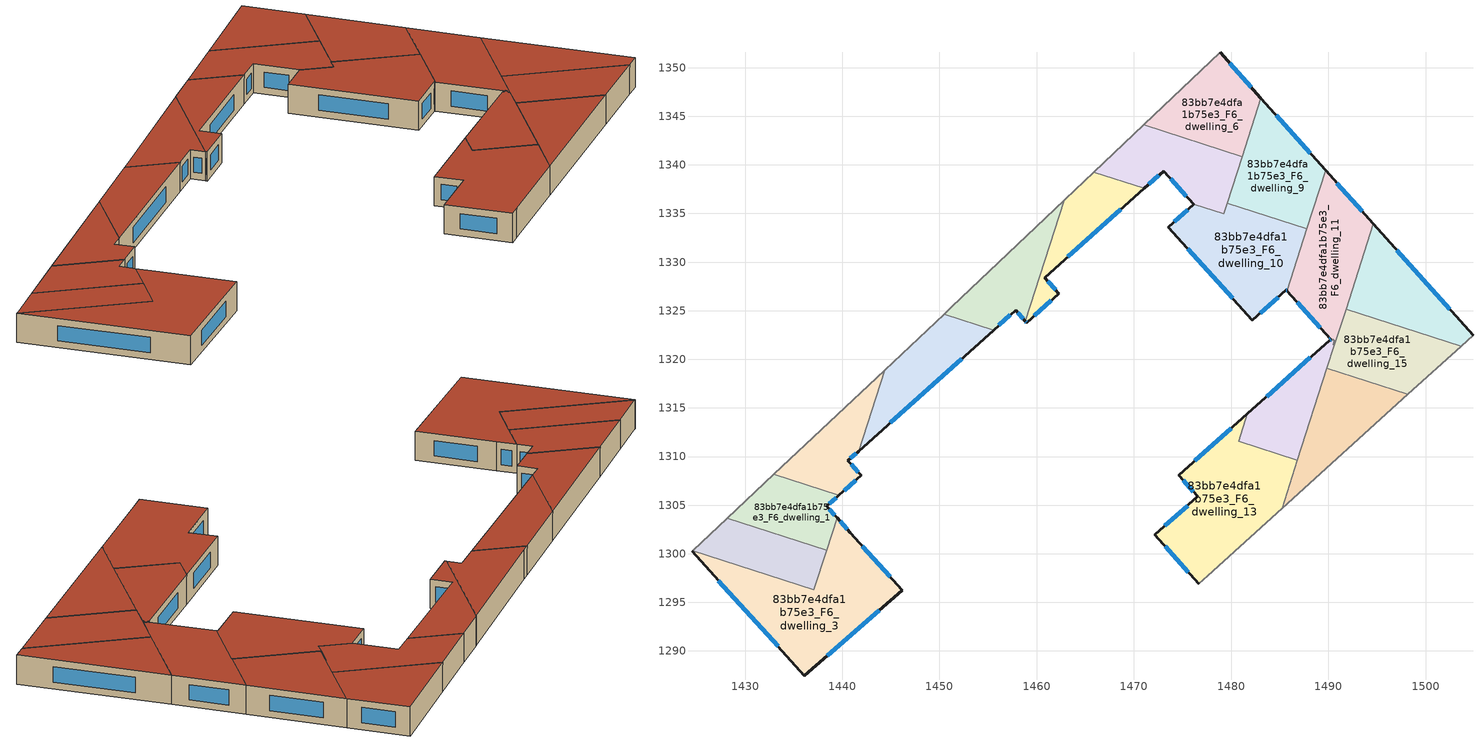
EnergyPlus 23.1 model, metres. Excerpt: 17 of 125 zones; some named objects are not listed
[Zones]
83bb7e4dfa1b75e3_F6_dwelling_0
 floor to 83bb7e4dfa1b75e3_F5_dwelling_0 (EU_floor_Construction): 1444.35,1318.87 1441.67,1310.55 1440.58,1309.58 1441.95,1308.05 1439.66,1306 1432.96,1308.16 z18
 wall outside (EU_wall_Construction): 1439.66,1306 1441.95,1308.05 1440.58,1309.58 1441.67,1310.55 z18:21
 wall to 83bb7e4dfa1b75e3_F6_dwelling_5 (EU_wall_Construction): 1441.67,1310.55 1444.35,1318.87 z18:21
 wall to 83bb7e4dfa1b75e3_F6_dwelling_1 (EU_wall_Construction): 1432.96,1308.16 1439.66,1306 z18:21
 wall adiabatic (EU_wall_Construction): 1444.35,1318.87 1432.96,1308.16 z18:21
 window (EU_Window_Construction): 1440.84,1309.8 1441.42,1310.32 / 1441.63,1308.41 1440.9,1309.22 / 1440.2,1306.48 1441.41,1307.57 z18.7:20.3
 roof outside (EU_roof_Construction): 1441.95,1308.05 1440.58,1309.58 1441.67,1310.55 1444.35,1318.87 1432.96,1308.16 1439.66,1306 z21
83bb7e4dfa1b75e3_F6_dwelling_1
 floor to 83bb7e4dfa1b75e3_F5_dwelling_1 (EU_floor_Construction): 1439.66,1306 1438.39,1304.87 1439.46,1303.68 1438.39,1300.35 1428.15,1303.64 1432.96,1308.16 z18
 wall outside (EU_wall_Construction): 1439.46,1303.68 1438.39,1304.87 1439.66,1306 z18:21
 wall to 83bb7e4dfa1b75e3_F6_dwelling_2 (EU_wall_Construction): 1428.15,1303.64 1438.39,1300.35 z18:21
 wall adiabatic (EU_wall_Construction): 1432.96,1308.16 1428.15,1303.64 z18:21
 wall to 83bb7e4dfa1b75e3_F6_dwelling_3 (EU_wall_Construction): 1438.39,1300.35 1439.46,1303.68 z18:21
 window (EU_Window_Construction): 1438.69,1305.14 1439.36,1305.74 / 1439.21,1303.96 1438.64,1304.59 z18.7:20.3
 roof outside (EU_roof_Construction): 1438.39,1300.35 1439.46,1303.68 1438.39,1304.87 1439.66,1306 1432.96,1308.16 1428.15,1303.64 z21
83bb7e4dfa1b75e3_F6_dwelling_10
 floor to 83bb7e4dfa1b75e3_F5_dwelling_10 (EU_floor_Construction): 1487.79,1333.43 1485.75,1327.07 1485.67,1327.15 1482.18,1324.01 1473.52,1333.61 1476.14,1335.95 1479.24,1334.95 1479.6,1336.07 z18
 wall outside (EU_wall_Construction): 1476.14,1335.95 1473.52,1333.61 1482.18,1324.01 1485.67,1327.15 1485.75,1327.07 z18:21
 wall to 83bb7e4dfa1b75e3_F6_dwelling_9 (EU_wall_Construction): 1487.79,1333.43 1479.6,1336.07 z18:21
 wall to 83bb7e4dfa1b75e3_F6_dwelling_7 (EU_wall_Construction): 1479.6,1336.07 1479.24,1334.95 1476.14,1335.95 z18:21
 wall to 83bb7e4dfa1b75e3_F6_dwelling_11 (EU_wall_Construction): 1485.75,1327.07 1485.76,1327.12 1487.79,1333.43 z18:21
 window (EU_Window_Construction): 1485.69,1327.13 1485.73,1327.09 / 1483,1324.75 1484.85,1326.41 / 1475.55,1331.35 1480.14,1326.26 / 1475.52,1335.4 1474.14,1334.16 z18.7:20.3
 roof outside (EU_roof_Construction): 1485.75,1327.07 1487.79,1333.43 1479.6,1336.07 1479.24,1334.95 1476.14,1335.95 1473.52,1333.61 1482.18,1324.01 1485.67,1327.15 z21
83bb7e4dfa1b75e3_F6_dwelling_11
 floor to 83bb7e4dfa1b75e3_F5_dwelling_11 (EU_floor_Construction): 1489.72,1339.43 1494.64,1333.92 1490.63,1321.43 1490.51,1321.56 1490.62,1321.89 1490.46,1322.06 1490.24,1321.86 1490.14,1321.97 1490.25,1322.07 1485.75,1327.07 1485.76,1327.12 z18
 wall outside (EU_wall_Construction): 1485.75,1327.07 1490.25,1322.07 1490.14,1321.97 / 1494.64,1333.92 1489.72,1339.43 z18:21
 wall to 83bb7e4dfa1b75e3_F6_dwelling_12 (EU_wall_Construction): 1490.14,1321.97 1490.24,1321.86 1490.46,1322.06 1490.62,1321.89 1490.51,1321.56 1490.63,1321.43 z18:21
 wall to 83bb7e4dfa1b75e3_F6_dwelling_14 (EU_wall_Construction): 1491.83,1325.17 1494.64,1333.92 z18:21
 wall to 83bb7e4dfa1b75e3_F6_dwelling_15 (EU_wall_Construction): 1490.63,1321.43 1491.83,1325.17 z18:21
 wall to 83bb7e4dfa1b75e3_F6_dwelling_9 (EU_wall_Construction): 1489.72,1339.43 1487.79,1333.44 z18:21
 window (EU_Window_Construction): 1490.23,1322.05 1490.17,1322 / 1486.8,1325.89 1489.19,1323.25 / 1493.49,1335.21 1490.88,1338.13 z18.7:20.3
 roof outside (EU_roof_Construction): 1490.63,1321.43 1494.64,1333.92 1489.72,1339.43 1485.76,1327.12 1485.75,1327.07 1490.25,1322.07 1490.14,1321.97 1490.24,1321.86 1490.46,1322.06 1490.62,1321.89 1490.51,1321.56 z21
83bb7e4dfa1b75e3_F6_dwelling_12
 floor to 83bb7e4dfa1b75e3_F5_dwelling_12 (EU_floor_Construction): 1490.46,1322.06 1490.62,1321.89 1490.51,1321.56 1490.63,1321.43 1486.83,1309.62 1480.76,1311.57 1481.66,1314.38 1490.14,1321.97 1490.24,1321.86 z18
 wall outside (EU_wall_Construction): 1490.14,1321.97 1481.66,1314.38 z18:21
 wall to 83bb7e4dfa1b75e3_F6_dwelling_13 (EU_wall_Construction): 1481.66,1314.38 1480.76,1311.57 1486.83,1309.62 z18:21
 wall to 83bb7e4dfa1b75e3_F6_dwelling_16 (EU_wall_Construction): 1486.83,1309.62 1489.86,1319.06 z18:21
 wall to 83bb7e4dfa1b75e3_F6_dwelling_15 (EU_wall_Construction): 1489.86,1319.06 1490.63,1321.43 z18:21
 window (EU_Window_Construction): 1488.15,1320.19 1483.66,1316.16 z18.7:20.3
 roof outside (EU_roof_Construction): 1486.83,1309.62 1490.63,1321.43 1490.51,1321.56 1490.62,1321.89 1490.46,1322.06 1490.24,1321.86 1490.14,1321.97 1481.66,1314.38 1480.76,1311.57 z21
83bb7e4dfa1b75e3_F6_dwelling_13
 floor to 83bb7e4dfa1b75e3_F5_dwelling_13 (EU_floor_Construction): 1486.83,1309.62 1485.24,1304.67 1477.6,1297.75 1476.67,1296.91 1472.15,1301.93 1476.58,1305.89 1474.62,1308.06 1481.66,1314.38 1480.76,1311.57 z18
 wall outside (EU_wall_Construction): 1481.66,1314.38 1474.62,1308.06 1476.58,1305.89 1472.15,1301.93 1476.67,1296.91 z18:21
 wall adiabatic (EU_wall_Construction): 1476.67,1296.91 1477.6,1297.75 1485.24,1304.67 z18:21
 wall to 83bb7e4dfa1b75e3_F6_dwelling_16 (EU_wall_Construction): 1485.24,1304.67 1486.83,1309.62 z18:21
 window (EU_Window_Construction): 1473.21,1300.75 1475.61,1298.09 / 1475.54,1304.96 1473.19,1302.86 / 1475.08,1307.55 1476.12,1306.4 / 1480.01,1312.89 1476.27,1309.54 z18.7:20.3
 roof outside (EU_roof_Construction): 1485.24,1304.67 1486.83,1309.62 1480.76,1311.57 1481.66,1314.38 1474.62,1308.06 1476.58,1305.89 1472.15,1301.93 1476.67,1296.91 1477.6,1297.75 z21
83bb7e4dfa1b75e3_F6_dwelling_14
 floor to 83bb7e4dfa1b75e3_F5_dwelling_14 (EU_floor_Construction): 1494.64,1333.92 1504.88,1322.46 1503.66,1321.36 1491.83,1325.17 z18
 wall outside (EU_wall_Construction): 1504.88,1322.46 1494.64,1333.92 z18:21
 wall adiabatic (EU_wall_Construction): 1503.66,1321.36 1504.88,1322.46 z18:21
 wall to 83bb7e4dfa1b75e3_F6_dwelling_15 (EU_wall_Construction): 1491.83,1325.17 1503.66,1321.36 z18:21
 window (EU_Window_Construction): 1502.48,1325.16 1497.05,1331.23 z18.7:20.3
 roof outside (EU_roof_Construction): 1504.88,1322.46 1494.64,1333.92 1491.83,1325.17 1503.66,1321.36 z21
83bb7e4dfa1b75e3_F6_dwelling_15
 floor to 83bb7e4dfa1b75e3_F5_dwelling_15 (EU_floor_Construction): 1503.66,1321.36 1498.17,1316.38 1489.86,1319.06 1491.83,1325.17 z18
 wall adiabatic (EU_wall_Construction): 1498.17,1316.38 1503.66,1321.36 z18:21
 wall to 83bb7e4dfa1b75e3_F6_dwelling_16 (EU_wall_Construction): 1489.86,1319.06 1498.17,1316.38 z18:21
 roof outside (EU_roof_Construction): 1503.66,1321.36 1491.83,1325.17 1489.86,1319.06 1498.17,1316.38 z21
83bb7e4dfa1b75e3_F6_dwelling_16
 floor to 83bb7e4dfa1b75e3_F5_dwelling_16 (EU_floor_Construction): 1498.17,1316.38 1485.24,1304.67 1489.86,1319.06 z18
 wall adiabatic (EU_wall_Construction): 1485.24,1304.67 1498.17,1316.38 z18:21
 roof outside (EU_roof_Construction): 1498.17,1316.38 1489.86,1319.06 1485.24,1304.67 z21
83bb7e4dfa1b75e3_F6_dwelling_2
 floor to 83bb7e4dfa1b75e3_F5_dwelling_2 (EU_floor_Construction): 1438.39,1300.35 1437.09,1296.29 1424.6,1300.3 1428.15,1303.64 z18
 wall to 83bb7e4dfa1b75e3_F6_dwelling_3 (EU_wall_Construction): 1424.6,1300.3 1437.09,1296.29 1438.39,1300.35 z18:21
 wall adiabatic (EU_wall_Construction): 1428.15,1303.64 1424.6,1300.3 z18:21
 roof outside (EU_roof_Construction): 1437.09,1296.29 1438.39,1300.35 1428.15,1303.64 1424.6,1300.3 z21
83bb7e4dfa1b75e3_F6_dwelling_3
 floor to 83bb7e4dfa1b75e3_F5_dwelling_3 (EU_floor_Construction): 1440.82,1302.17 1446.19,1296.24 1436.11,1287.46 1424.54,1300.24 1424.6,1300.3 1437.09,1296.29 1439.46,1303.68 z18
 wall outside (EU_wall_Construction): 1424.54,1300.24 1436.11,1287.46 1446.19,1296.24 1440.82,1302.17 1439.46,1303.68 z18:21
 wall adiabatic (EU_wall_Construction): 1424.6,1300.3 1424.54,1300.24 z18:21
 window (EU_Window_Construction): 1440.5,1302.53 1439.78,1303.33 / 1444.93,1297.63 1442.08,1300.78 / 1438.48,1289.52 1443.82,1294.17 / 1427.26,1297.24 1433.4,1290.46 z18.7:20.3
 roof outside (EU_roof_Construction): 1446.19,1296.24 1440.82,1302.17 1439.46,1303.68 1437.09,1296.29 1424.6,1300.3 1424.54,1300.24 1436.11,1287.46 z21
83bb7e4dfa1b75e3_F6_dwelling_4
 floor to 83bb7e4dfa1b75e3_F5_dwelling_4 (EU_floor_Construction): 1462.84,1336.37 1458.84,1323.93 1457.84,1325.04 1455.57,1323 1450.47,1324.64 1451.28,1325.4 z18
 wall outside (EU_wall_Construction): 1455.57,1323 1457.84,1325.04 1458.84,1323.93 z18:21
 wall to 83bb7e4dfa1b75e3_F6_dwelling_8 (EU_wall_Construction): 1458.84,1323.93 1462.84,1336.37 z18:21
 wall to 83bb7e4dfa1b75e3_F6_dwelling_5 (EU_wall_Construction): 1450.47,1324.64 1455.57,1323 z18:21
 wall adiabatic (EU_wall_Construction): 1462.84,1336.37 1451.28,1325.4 1450.47,1324.64 z18:21
 window (EU_Window_Construction): 1458.07,1324.78 1458.6,1324.19 / 1456.1,1323.48 1457.3,1324.56 z18.7:20.3
 roof outside (EU_roof_Construction): 1458.84,1323.93 1462.84,1336.37 1451.28,1325.4 1450.47,1324.64 1455.57,1323 1457.84,1325.04 z21
83bb7e4dfa1b75e3_F6_dwelling_5
 floor to 83bb7e4dfa1b75e3_F5_dwelling_5 (EU_floor_Construction): 1455.57,1323 1441.67,1310.55 1444.35,1318.87 1450.47,1324.64 z18
 wall outside (EU_wall_Construction): 1441.67,1310.55 1455.57,1323 z18:21
 wall adiabatic (EU_wall_Construction): 1450.47,1324.64 1444.35,1318.87 z18:21
 window (EU_Window_Construction): 1444.93,1313.48 1452.3,1320.08 z18.7:20.3
 roof outside (EU_roof_Construction): 1455.57,1323 1450.47,1324.64 1444.35,1318.87 1441.67,1310.55 z21
83bb7e4dfa1b75e3_F6_dwelling_6
 floor to 83bb7e4dfa1b75e3_F5_dwelling_6 (EU_floor_Construction): 1478.86,1351.58 1483.07,1346.87 1481.14,1340.85 1471,1344.12 z18
 wall outside (EU_wall_Construction): 1483.07,1346.87 1478.86,1351.58 z18:21
 wall to 83bb7e4dfa1b75e3_F6_dwelling_7 (EU_wall_Construction): 1471,1344.12 1481.14,1340.85 z18:21
 wall adiabatic (EU_wall_Construction): 1478.86,1351.58 1471,1344.12 z18:21
 wall to 83bb7e4dfa1b75e3_F6_dwelling_9 (EU_wall_Construction): 1481.14,1340.85 1483.07,1346.87 z18:21
 window (EU_Window_Construction): 1482.08,1347.97 1479.85,1350.47 z18.7:20.3
 roof outside (EU_roof_Construction): 1481.14,1340.85 1483.07,1346.87 1478.86,1351.58 1471,1344.12 z21
83bb7e4dfa1b75e3_F6_dwelling_7
 floor to 83bb7e4dfa1b75e3_F5_dwelling_7 (EU_floor_Construction): 1481.14,1340.85 1479.24,1334.95 1476.14,1335.95 1473.05,1339.37 1471.05,1337.58 1465.87,1339.25 1471,1344.12 z18
 wall outside (EU_wall_Construction): 1471.05,1337.58 1473.05,1339.37 1476.14,1335.95 z18:21
 wall adiabatic (EU_wall_Construction): 1471,1344.12 1465.87,1339.25 z18:21
 wall to 83bb7e4dfa1b75e3_F6_dwelling_8 (EU_wall_Construction): 1465.87,1339.25 1471.05,1337.58 z18:21
 wall to 83bb7e4dfa1b75e3_F6_dwelling_9 (EU_wall_Construction): 1479.6,1336.07 1481.14,1340.85 z18:21
 window (EU_Window_Construction): 1473.77,1338.57 1475.41,1336.75 / 1471.52,1338 1472.58,1338.95 z18.7:20.3
 roof outside (EU_roof_Construction): 1479.24,1334.95 1481.14,1340.85 1471,1344.12 1465.87,1339.25 1471.05,1337.58 1473.05,1339.37 1476.14,1335.95 z21
83bb7e4dfa1b75e3_F6_dwelling_8
 floor to 83bb7e4dfa1b75e3_F5_dwelling_8 (EU_floor_Construction): 1471.05,1337.58 1460.81,1328.4 1462.28,1326.76 1458.97,1323.79 1458.88,1323.88 1458.84,1323.93 1462.84,1336.37 1462.91,1336.44 1465.87,1339.25 z18
 wall outside (EU_wall_Construction): 1458.84,1323.93 1458.88,1323.88 1458.97,1323.79 1462.28,1326.76 1460.81,1328.4 1471.05,1337.58 z18:21
 wall adiabatic (EU_wall_Construction): 1465.87,1339.25 1462.91,1336.44 1462.84,1336.37 z18:21
 window (EU_Window_Construction): 1463.21,1330.55 1468.65,1335.42 / 1461.94,1327.14 1461.15,1328.01 / 1459.75,1324.48 1461.5,1326.06 / 1458.9,1323.86 1458.95,1323.81 z18.7:20.3
 roof outside (EU_roof_Construction): 1462.28,1326.76 1460.81,1328.4 1471.05,1337.58 1465.87,1339.25 1462.91,1336.44 1462.84,1336.37 1458.84,1323.93 1458.88,1323.88 1458.97,1323.79 z21
83bb7e4dfa1b75e3_F6_dwelling_9
 floor to 83bb7e4dfa1b75e3_F5_dwelling_9 (EU_floor_Construction): 1483.07,1346.87 1489.72,1339.43 1487.79,1333.43 1479.6,1336.07 z18
 wall outside (EU_wall_Construction): 1489.72,1339.43 1483.07,1346.87 z18:21
 window (EU_Window_Construction): 1488.16,1341.17 1484.63,1345.12 z18.7:20.3
 roof outside (EU_roof_Construction): 1487.79,1333.43 1489.72,1339.43 1483.07,1346.87 1479.6,1336.07 z21
[Building]
EU S2 Campaign: North Axis=0; Terrain=City; Solar Distribution=FullExterior
[Site:Location]
Budapest.Ferenc.Liszt.Intl.AP: Latitude=47.437; Longitude=19.256; Time Zone=1; Elevation=185
[SizingPeriod:WeatherFileDays]
AnnualSizingPeriod: Begin Month=1; Begin Day of Month=1; End Month=12; End Day of Month=31; Day of Week for Start Day=Monday; Use Weather File Daylight Saving Period=No; Use Weather File Rain and Snow Indicators=No
[MATERIAL]
EU_InternalMass_Material: Roughness=MediumRough; Thickness=0.1; Conductivity=1; Density=1800; Specific Heat=900; Thermal Absorptance=0.9; Solar Absorptance=0.7; Visible Absorptance=0.7
[MATERIAL:NOMASS] Roughness=MediumRough; Thermal Absorptance=0.9; Solar Absorptance=0.7; Visible Absorptance=0.7
Name | Thermal Resistance
EU_wall_NoMass | 0.832559
EU_roof_NoMass | 1.39638
EU_floor_NoMass | 0.872794
[WINDOWMATERIAL:SIMPLEGLAZINGSYSTEM]
EU_Window_SimpleGlazing: UFactor=2.79869; Solar Heat Gain Coefficient=0.75; Visible Transmittance=0.75
[CONSTRUCTION]
EU_wall_Construction: EU_wall_NoMass
EU_roof_Construction: EU_roof_NoMass
EU_floor_Construction: EU_floor_NoMass
EU_Window_Construction: EU_Window_SimpleGlazing
EU_InternalMass_Construction: EU_InternalMass_Material
[ZONE] Type=1; Multiplier=1; Ceiling Height=autocalculate; Floor Area=autocalculate; Part of Total Floor Area=Yes
Name | Volume
83bb7e4dfa1b75e3_F6_dwelling_0 | 156.397
83bb7e4dfa1b75e3_F6_dwelling_1 | 152.724
83bb7e4dfa1b75e3_F6_dwelling_10 | 287.379
83bb7e4dfa1b75e3_F6_dwelling_11 | 247.821
83bb7e4dfa1b75e3_F6_dwelling_12 | 159.476
83bb7e4dfa1b75e3_F6_dwelling_13 | 359.166
83bb7e4dfa1b75e3_F6_dwelling_14 | 209.32
83bb7e4dfa1b75e3_F6_dwelling_15 | 203.758
83bb7e4dfa1b75e3_F6_dwelling_16 | 197.832
83bb7e4dfa1b75e3_F6_dwelling_2 | 152.732
83bb7e4dfa1b75e3_F6_dwelling_3 | 394.855
83bb7e4dfa1b75e3_F6_dwelling_4 | 168.516
83bb7e4dfa1b75e3_F6_dwelling_5 | 182.559
83bb7e4dfa1b75e3_F6_dwelling_6 | 203.644
83bb7e4dfa1b75e3_F6_dwelling_7 | 211.272
83bb7e4dfa1b75e3_F6_dwelling_8 | 150.378
83bb7e4dfa1b75e3_F6_dwelling_9 | 227.683
[INTERNALMASS] Construction=EU_InternalMass_Construction
Name | Zone or ZoneList | Surface Area
83bb7e4dfa1b75e3_F6_dwelling_0_EU_InternalMass | 83bb7e4dfa1b75e3_F6_dwelling_0 | 52.1332
83bb7e4dfa1b75e3_F6_dwelling_1_EU_InternalMass | 83bb7e4dfa1b75e3_F6_dwelling_1 | 50.9079
83bb7e4dfa1b75e3_F6_dwelling_2_EU_InternalMass | 83bb7e4dfa1b75e3_F6_dwelling_2 | 50.9104
83bb7e4dfa1b75e3_F6_dwelling_3_EU_InternalMass | 83bb7e4dfa1b75e3_F6_dwelling_3 | 131.617
83bb7e4dfa1b75e3_F6_dwelling_4_EU_InternalMass | 83bb7e4dfa1b75e3_F6_dwelling_4 | 56.172
83bb7e4dfa1b75e3_F6_dwelling_5_EU_InternalMass | 83bb7e4dfa1b75e3_F6_dwelling_5 | 60.8531
83bb7e4dfa1b75e3_F6_dwelling_6_EU_InternalMass | 83bb7e4dfa1b75e3_F6_dwelling_6 | 67.8814
83bb7e4dfa1b75e3_F6_dwelling_7_EU_InternalMass | 83bb7e4dfa1b75e3_F6_dwelling_7 | 70.4272
83bb7e4dfa1b75e3_F6_dwelling_8_EU_InternalMass | 83bb7e4dfa1b75e3_F6_dwelling_8 | 50.1259
83bb7e4dfa1b75e3_F6_dwelling_9_EU_InternalMass | 83bb7e4dfa1b75e3_F6_dwelling_9 | 75.8942
83bb7e4dfa1b75e3_F6_dwelling_10_EU_InternalMass | 83bb7e4dfa1b75e3_F6_dwelling_10 | 95.796
83bb7e4dfa1b75e3_F6_dwelling_11_EU_InternalMass | 83bb7e4dfa1b75e3_F6_dwelling_11 | 82.608
83bb7e4dfa1b75e3_F6_dwelling_12_EU_InternalMass | 83bb7e4dfa1b75e3_F6_dwelling_12 | 53.1588
83bb7e4dfa1b75e3_F6_dwelling_13_EU_InternalMass | 83bb7e4dfa1b75e3_F6_dwelling_13 | 119.721
83bb7e4dfa1b75e3_F6_dwelling_14_EU_InternalMass | 83bb7e4dfa1b75e3_F6_dwelling_14 | 69.7731
83bb7e4dfa1b75e3_F6_dwelling_15_EU_InternalMass | 83bb7e4dfa1b75e3_F6_dwelling_15 | 67.9194
83bb7e4dfa1b75e3_F6_dwelling_16_EU_InternalMass | 83bb7e4dfa1b75e3_F6_dwelling_16 | 65.9441
[OTHEREQUIPMENT] Fuel Type=Electricity; Design Level Calculation Method=Watts/Area; Power per Zone Floor Area=1; Fraction Latent=0; Fraction Radiant=0; Fraction Lost=0; Carbon Dioxide Generation Rate=0; EndUse Subcategory=EU_Step8_InternalGains
Name | Zone or ZoneList or Space or SpaceList | Schedule
EU_Step8_InternalGain_83bb7e4dfa1b75e3_F6_dwelling_0_f000 | 83bb7e4dfa1b75e3_F6_dwelling_0 | EU_Step8_GainSchedule_83bb7e4dfa1b75e3_F6_dwelling_0_f000
EU_Step8_InternalGain_83bb7e4dfa1b75e3_F6_dwelling_1_f000 | 83bb7e4dfa1b75e3_F6_dwelling_1 | EU_Step8_GainSchedule_83bb7e4dfa1b75e3_F6_dwelling_1_f000
EU_Step8_InternalGain_83bb7e4dfa1b75e3_F6_dwelling_2_f000 | 83bb7e4dfa1b75e3_F6_dwelling_2 | EU_Step8_GainSchedule_83bb7e4dfa1b75e3_F6_dwelling_2_f000
EU_Step8_InternalGain_83bb7e4dfa1b75e3_F6_dwelling_3_f000 | 83bb7e4dfa1b75e3_F6_dwelling_3 | EU_Step8_GainSchedule_83bb7e4dfa1b75e3_F6_dwelling_3_f000
EU_Step8_InternalGain_83bb7e4dfa1b75e3_F6_dwelling_4_f000 | 83bb7e4dfa1b75e3_F6_dwelling_4 | EU_Step8_GainSchedule_83bb7e4dfa1b75e3_F6_dwelling_4_f000
EU_Step8_InternalGain_83bb7e4dfa1b75e3_F6_dwelling_5_f000 | 83bb7e4dfa1b75e3_F6_dwelling_5 | EU_Step8_GainSchedule_83bb7e4dfa1b75e3_F6_dwelling_5_f000
EU_Step8_InternalGain_83bb7e4dfa1b75e3_F6_dwelling_6_f000 | 83bb7e4dfa1b75e3_F6_dwelling_6 | EU_Step8_GainSchedule_83bb7e4dfa1b75e3_F6_dwelling_6_f000
EU_Step8_InternalGain_83bb7e4dfa1b75e3_F6_dwelling_7_f000 | 83bb7e4dfa1b75e3_F6_dwelling_7 | EU_Step8_GainSchedule_83bb7e4dfa1b75e3_F6_dwelling_7_f000
EU_Step8_InternalGain_83bb7e4dfa1b75e3_F6_dwelling_8_f000 | 83bb7e4dfa1b75e3_F6_dwelling_8 | EU_Step8_GainSchedule_83bb7e4dfa1b75e3_F6_dwelling_8_f000
EU_Step8_InternalGain_83bb7e4dfa1b75e3_F6_dwelling_9_f000 | 83bb7e4dfa1b75e3_F6_dwelling_9 | EU_Step8_GainSchedule_83bb7e4dfa1b75e3_F6_dwelling_9_f000
EU_Step8_InternalGain_83bb7e4dfa1b75e3_F6_dwelling_10_f000 | 83bb7e4dfa1b75e3_F6_dwelling_10 | EU_Step8_GainSchedule_83bb7e4dfa1b75e3_F6_dwelling_10_f000
EU_Step8_InternalGain_83bb7e4dfa1b75e3_F6_dwelling_11_f000 | 83bb7e4dfa1b75e3_F6_dwelling_11 | EU_Step8_GainSchedule_83bb7e4dfa1b75e3_F6_dwelling_11_f000
EU_Step8_InternalGain_83bb7e4dfa1b75e3_F6_dwelling_12_f000 | 83bb7e4dfa1b75e3_F6_dwelling_12 | EU_Step8_GainSchedule_83bb7e4dfa1b75e3_F6_dwelling_12_f000
EU_Step8_InternalGain_83bb7e4dfa1b75e3_F6_dwelling_13_f000 | 83bb7e4dfa1b75e3_F6_dwelling_13 | EU_Step8_GainSchedule_83bb7e4dfa1b75e3_F6_dwelling_13_f000
EU_Step8_InternalGain_83bb7e4dfa1b75e3_F6_dwelling_14_f000 | 83bb7e4dfa1b75e3_F6_dwelling_14 | EU_Step8_GainSchedule_83bb7e4dfa1b75e3_F6_dwelling_14_f000
EU_Step8_InternalGain_83bb7e4dfa1b75e3_F6_dwelling_15_f000 | 83bb7e4dfa1b75e3_F6_dwelling_15 | EU_Step8_GainSchedule_83bb7e4dfa1b75e3_F6_dwelling_15_f000
EU_Step8_InternalGain_83bb7e4dfa1b75e3_F6_dwelling_16_f000 | 83bb7e4dfa1b75e3_F6_dwelling_16 | EU_Step8_GainSchedule_83bb7e4dfa1b75e3_F6_dwelling_16_f000
[ZONEVENTILATION:DESIGNFLOWRATE] Schedule=EU_AlwaysOn; Design Flow Rate Calculation Method=AirChanges/Hour; Air Changes per Hour=0.475469; Ventilation Type=Natural; Fan Pressure Rise=0; Fan Total Efficiency=1; Constant Term Coefficient=1; Temperature Term Coefficient=0; Velocity Term Coefficient=0; Velocity Squared Term Coefficient=0; Minimum Indoor Temperature=-100; Maximum Indoor Temperature=100; Delta Temperature=-100; Minimum Outdoor Temperature=-100; Maximum Outdoor Temperature=100; Maximum Wind Speed=40
Name | Zone or ZoneList or Space or SpaceList
EU_ConstantAir_83bb7e4dfa1b75e3_F6_dwelling_0 | 83bb7e4dfa1b75e3_F6_dwelling_0
EU_ConstantAir_83bb7e4dfa1b75e3_F6_dwelling_1 | 83bb7e4dfa1b75e3_F6_dwelling_1
EU_ConstantAir_83bb7e4dfa1b75e3_F6_dwelling_2 | 83bb7e4dfa1b75e3_F6_dwelling_2
EU_ConstantAir_83bb7e4dfa1b75e3_F6_dwelling_3 | 83bb7e4dfa1b75e3_F6_dwelling_3
EU_ConstantAir_83bb7e4dfa1b75e3_F6_dwelling_4 | 83bb7e4dfa1b75e3_F6_dwelling_4
EU_ConstantAir_83bb7e4dfa1b75e3_F6_dwelling_5 | 83bb7e4dfa1b75e3_F6_dwelling_5
EU_ConstantAir_83bb7e4dfa1b75e3_F6_dwelling_6 | 83bb7e4dfa1b75e3_F6_dwelling_6
EU_ConstantAir_83bb7e4dfa1b75e3_F6_dwelling_7 | 83bb7e4dfa1b75e3_F6_dwelling_7
EU_ConstantAir_83bb7e4dfa1b75e3_F6_dwelling_8 | 83bb7e4dfa1b75e3_F6_dwelling_8
EU_ConstantAir_83bb7e4dfa1b75e3_F6_dwelling_9 | 83bb7e4dfa1b75e3_F6_dwelling_9
EU_ConstantAir_83bb7e4dfa1b75e3_F6_dwelling_10 | 83bb7e4dfa1b75e3_F6_dwelling_10
EU_ConstantAir_83bb7e4dfa1b75e3_F6_dwelling_11 | 83bb7e4dfa1b75e3_F6_dwelling_11
EU_ConstantAir_83bb7e4dfa1b75e3_F6_dwelling_12 | 83bb7e4dfa1b75e3_F6_dwelling_12
EU_ConstantAir_83bb7e4dfa1b75e3_F6_dwelling_13 | 83bb7e4dfa1b75e3_F6_dwelling_13
EU_ConstantAir_83bb7e4dfa1b75e3_F6_dwelling_14 | 83bb7e4dfa1b75e3_F6_dwelling_14
EU_ConstantAir_83bb7e4dfa1b75e3_F6_dwelling_15 | 83bb7e4dfa1b75e3_F6_dwelling_15
EU_ConstantAir_83bb7e4dfa1b75e3_F6_dwelling_16 | 83bb7e4dfa1b75e3_F6_dwelling_16
[HVACTEMPLATE:ZONE:IDEALLOADSAIRSYSTEM] System Availability Schedule=EU_AlwaysOn; Maximum Heating Supply Air Temperature=50; Minimum Cooling Supply Air Temperature=13; Maximum Heating Supply Air Humidity Ratio=0.0156; Minimum Cooling Supply Air Humidity Ratio=0.0077; Heating Limit=NoLimit; Cooling Limit=NoLimit; Heating Availability Schedule=EU_AlwaysOn; Cooling Availability Schedule=EU_CoolingOff; Dehumidification Control Type=ConstantSensibleHeatRatio; Cooling Sensible Heat Ratio=0.7; Dehumidification Setpoint=60; Humidification Control Type=None; Humidification Setpoint=30; Outdoor Air Method=None; Outdoor Air Flow Rate per Person=0.00944; Outdoor Air Flow Rate per Zone Floor Area=0; Outdoor Air Flow Rate per Zone=0; Demand Controlled Ventilation Type=None; Outdoor Air Economizer Type=NoEconomizer; Heat Recovery Type=None; Sensible Heat Recovery Effectiveness=0.7; Latent Heat Recovery Effectiveness=0.65
Name | Template Thermostat
83bb7e4dfa1b75e3_F6_dwelling_0 | EU_HeatOnly_83bb7e4dfa1b75e3_F6_dwelling_0
83bb7e4dfa1b75e3_F6_dwelling_1 | EU_HeatOnly_83bb7e4dfa1b75e3_F6_dwelling_1
83bb7e4dfa1b75e3_F6_dwelling_2 | EU_HeatOnly_83bb7e4dfa1b75e3_F6_dwelling_2
83bb7e4dfa1b75e3_F6_dwelling_3 | EU_HeatOnly_83bb7e4dfa1b75e3_F6_dwelling_3
83bb7e4dfa1b75e3_F6_dwelling_4 | EU_HeatOnly_83bb7e4dfa1b75e3_F6_dwelling_4
83bb7e4dfa1b75e3_F6_dwelling_5 | EU_HeatOnly_83bb7e4dfa1b75e3_F6_dwelling_5
83bb7e4dfa1b75e3_F6_dwelling_6 | EU_HeatOnly_83bb7e4dfa1b75e3_F6_dwelling_6
83bb7e4dfa1b75e3_F6_dwelling_7 | EU_HeatOnly_83bb7e4dfa1b75e3_F6_dwelling_7
83bb7e4dfa1b75e3_F6_dwelling_8 | EU_HeatOnly_83bb7e4dfa1b75e3_F6_dwelling_8
83bb7e4dfa1b75e3_F6_dwelling_9 | EU_HeatOnly_83bb7e4dfa1b75e3_F6_dwelling_9
83bb7e4dfa1b75e3_F6_dwelling_10 | EU_HeatOnly_83bb7e4dfa1b75e3_F6_dwelling_10
83bb7e4dfa1b75e3_F6_dwelling_11 | EU_HeatOnly_83bb7e4dfa1b75e3_F6_dwelling_11
83bb7e4dfa1b75e3_F6_dwelling_12 | EU_HeatOnly_83bb7e4dfa1b75e3_F6_dwelling_12
83bb7e4dfa1b75e3_F6_dwelling_13 | EU_HeatOnly_83bb7e4dfa1b75e3_F6_dwelling_13
83bb7e4dfa1b75e3_F6_dwelling_14 | EU_HeatOnly_83bb7e4dfa1b75e3_F6_dwelling_14
83bb7e4dfa1b75e3_F6_dwelling_15 | EU_HeatOnly_83bb7e4dfa1b75e3_F6_dwelling_15
83bb7e4dfa1b75e3_F6_dwelling_16 | EU_HeatOnly_83bb7e4dfa1b75e3_F6_dwelling_16
[SIZING:ZONE] Zone Cooling Design Supply Air Temperature Input Method=SupplyAirTemperature; Zone Cooling Design Supply Air Temperature=13; Zone Heating Design Supply Air Temperature Input Method=SupplyAirTemperature; Zone Heating Design Supply Air Temperature=50; Zone Cooling Design Supply Air Humidity Ratio=0.008; Zone Heating Design Supply Air Humidity Ratio=0.008; Cooling Design Air Flow Method=DesignDay; Cooling Design Air Flow Rate=0; Cooling Minimum Air Flow per Zone Floor Area=0.000762; Cooling Minimum Air Flow=0; Cooling Minimum Air Flow Fraction=0.2; Heating Design Air Flow Method=DesignDay; Heating Design Air Flow Rate=0; Heating Maximum Air Flow per Zone Floor Area=0.002032; Heating Maximum Air Flow=0.141576; Heating Maximum Air Flow Fraction=0.3; Account for Dedicated Outdoor Air System=No; Dedicated Outdoor Air System Control Strategy=NeutralSupplyAir; Dedicated Outdoor Air Low Setpoint Temperature for Design=autosize; Dedicated Outdoor Air High Setpoint Temperature for Design=autosize; Zone Load Sizing Method=Sensible Load Only No Latent Load; Zone Latent Cooling Design Supply Air Humidity Ratio Input Method=HumidityRatioDifference; Zone Cooling Design Supply Air Humidity Ratio Difference=0.005; Zone Latent Heating Design Supply Air Humidity Ratio Input Method=HumidityRatioDifference; Zone Humidification Design Supply Air Humidity Ratio Difference=0.005
83bb7e4dfa1b75e3_F6_dwelling_0; 83bb7e4dfa1b75e3_F6_dwelling_1; 83bb7e4dfa1b75e3_F6_dwelling_2; 83bb7e4dfa1b75e3_F6_dwelling_3; 83bb7e4dfa1b75e3_F6_dwelling_4; 83bb7e4dfa1b75e3_F6_dwelling_5; 83bb7e4dfa1b75e3_F6_dwelling_6; 83bb7e4dfa1b75e3_F6_dwelling_7; 83bb7e4dfa1b75e3_F6_dwelling_8; 83bb7e4dfa1b75e3_F6_dwelling_9; 83bb7e4dfa1b75e3_F6_dwelling_10; 83bb7e4dfa1b75e3_F6_dwelling_11; 83bb7e4dfa1b75e3_F6_dwelling_12; 83bb7e4dfa1b75e3_F6_dwelling_13; 83bb7e4dfa1b75e3_F6_dwelling_14; 83bb7e4dfa1b75e3_F6_dwelling_15; 83bb7e4dfa1b75e3_F6_dwelling_16
[SCHEDULE:CONSTANT]
Name | Hourly Value
EU_AlwaysOn | 1
EU_CoolingOff | 0
[SCHEDULE:FILE] Column Number=1; Rows to Skip at Top=0; Number of Hours of Data=8760; Column Separator=Comma; Interpolate to Timestep=No; Minutes per Item=60; Adjust Schedule for Daylight Savings=Yes
Name | File
EU_Step8_GainSchedule_83bb7e4dfa1b75e3_F6_dwelling_0_f000 | ../../schedules/83bb7e4dfa1b75e3/83bb7e4dfa1b75e3_F6_dwelling_0_f000_gain.csv
EU_Step8_GainSchedule_83bb7e4dfa1b75e3_F6_dwelling_1_f000 | ../../schedules/83bb7e4dfa1b75e3/83bb7e4dfa1b75e3_F6_dwelling_1_f000_gain.csv
EU_Step8_GainSchedule_83bb7e4dfa1b75e3_F6_dwelling_2_f000 | ../../schedules/83bb7e4dfa1b75e3/83bb7e4dfa1b75e3_F6_dwelling_2_f000_gain.csv
EU_Step8_GainSchedule_83bb7e4dfa1b75e3_F6_dwelling_3_f000 | ../../schedules/83bb7e4dfa1b75e3/83bb7e4dfa1b75e3_F6_dwelling_3_f000_gain.csv
EU_Step8_GainSchedule_83bb7e4dfa1b75e3_F6_dwelling_4_f000 | ../../schedules/83bb7e4dfa1b75e3/83bb7e4dfa1b75e3_F6_dwelling_4_f000_gain.csv
EU_Step8_GainSchedule_83bb7e4dfa1b75e3_F6_dwelling_5_f000 | ../../schedules/83bb7e4dfa1b75e3/83bb7e4dfa1b75e3_F6_dwelling_5_f000_gain.csv
EU_Step8_GainSchedule_83bb7e4dfa1b75e3_F6_dwelling_6_f000 | ../../schedules/83bb7e4dfa1b75e3/83bb7e4dfa1b75e3_F6_dwelling_6_f000_gain.csv
EU_Step8_GainSchedule_83bb7e4dfa1b75e3_F6_dwelling_7_f000 | ../../schedules/83bb7e4dfa1b75e3/83bb7e4dfa1b75e3_F6_dwelling_7_f000_gain.csv
EU_Step8_GainSchedule_83bb7e4dfa1b75e3_F6_dwelling_8_f000 | ../../schedules/83bb7e4dfa1b75e3/83bb7e4dfa1b75e3_F6_dwelling_8_f000_gain.csv
EU_Step8_GainSchedule_83bb7e4dfa1b75e3_F6_dwelling_9_f000 | ../../schedules/83bb7e4dfa1b75e3/83bb7e4dfa1b75e3_F6_dwelling_9_f000_gain.csv
EU_Step8_GainSchedule_83bb7e4dfa1b75e3_F6_dwelling_10_f000 | ../../schedules/83bb7e4dfa1b75e3/83bb7e4dfa1b75e3_F6_dwelling_10_f000_gain.csv
EU_Step8_GainSchedule_83bb7e4dfa1b75e3_F6_dwelling_11_f000 | ../../schedules/83bb7e4dfa1b75e3/83bb7e4dfa1b75e3_F6_dwelling_11_f000_gain.csv
EU_Step8_GainSchedule_83bb7e4dfa1b75e3_F6_dwelling_12_f000 | ../../schedules/83bb7e4dfa1b75e3/83bb7e4dfa1b75e3_F6_dwelling_12_f000_gain.csv
EU_Step8_GainSchedule_83bb7e4dfa1b75e3_F6_dwelling_13_f000 | ../../schedules/83bb7e4dfa1b75e3/83bb7e4dfa1b75e3_F6_dwelling_13_f000_gain.csv
EU_Step8_GainSchedule_83bb7e4dfa1b75e3_F6_dwelling_14_f000 | ../../schedules/83bb7e4dfa1b75e3/83bb7e4dfa1b75e3_F6_dwelling_14_f000_gain.csv
EU_Step8_GainSchedule_83bb7e4dfa1b75e3_F6_dwelling_15_f000 | ../../schedules/83bb7e4dfa1b75e3/83bb7e4dfa1b75e3_F6_dwelling_15_f000_gain.csv
EU_Step8_GainSchedule_83bb7e4dfa1b75e3_F6_dwelling_16_f000 | ../../schedules/83bb7e4dfa1b75e3/83bb7e4dfa1b75e3_F6_dwelling_16_f000_gain.csv
